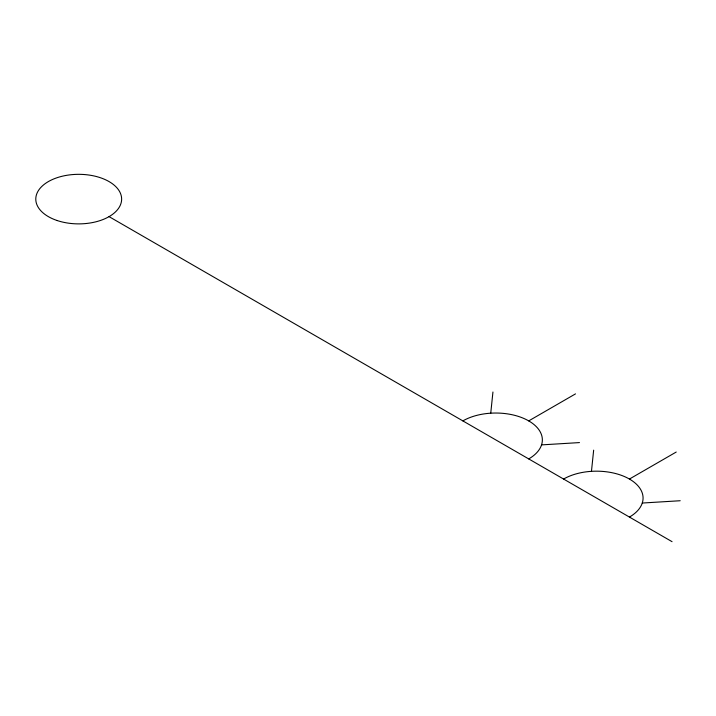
<?xml version="1.0" encoding="UTF-8"?>
<svg xmlns="http://www.w3.org/2000/svg" width="716" height="716" viewBox="0 0 716 716"><rect width="100%" height="100%" fill="white"/><g stroke="black" fill="none" stroke-linecap="round" stroke-linejoin="round"><path stroke-width="1.07" d="M490.746 413.177L492.939 392.01M591.461 471.334L593.654 450.158M462.867 420.901A46.567 26.886 0 0 1 528.721 420.901L575.503 393.881M563.582 479.049A46.567 26.886 0 0 1 629.436 479.049L676.226 452.038M541.556 444.887L579.477 442.586M642.279 503.035L680.2 500.735M109.056 216.626L672.055 541.672M528.721 420.901A46.567 26.886 0 0 1 528.721 458.92M629.436 479.049A46.567 26.886 0 0 1 629.436 517.068M57.253 220.564A42.915 24.774 0 0 0 121.631 199.111A42.915 24.774 0 0 0 57.253 177.649A42.915 24.774 0 0 0 57.253 220.564"/></g></svg>
